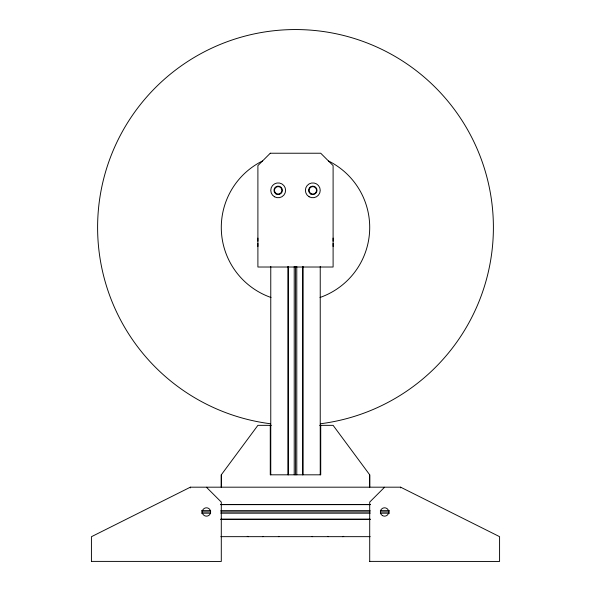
<?xml version="1.0" encoding="UTF-8"?>
<svg xmlns="http://www.w3.org/2000/svg" width="591" height="591" viewBox="0 0 591 591"><rect width="100%" height="100%" fill="white"/><g stroke="black" fill="none" stroke-linecap="round" stroke-linejoin="round"><path stroke-width="0.89" d="M221.293 474.817L221.293 487.183L221.293 474.817L257.898 425.343L271.365 425.343M257.898 246.491L257.898 243.374M257.898 241.202L257.898 238.084M333.102 246.491L333.102 243.374M333.102 241.202L333.102 238.084M369.707 561.45L369.707 502.084L384.556 487.243M369.707 474.817L369.707 487.183L369.707 474.817L333.102 425.343L319.635 425.343M369.707 561.391L499.58 561.45L499.58 536.658L400.632 487.183L190.368 487.183L91.42 536.717L91.42 561.45M220.798 504.5L370.202 504.5M220.798 504.648L370.202 504.648M201.435 510.631L210.655 510.631M220.798 510.631L370.202 510.631M380.345 510.631L389.565 510.631M201.435 511.917L210.655 511.917A4.203 4.203 0 0 1 204.346 515.618A4.203 4.203 0 0 1 204.346 508.334A4.203 4.203 0 0 1 210.655 511.976M220.798 511.917L370.202 511.917M380.345 511.917L389.565 511.917M201.435 513.202L210.655 513.202M220.798 513.202L370.202 513.202M380.345 513.202L389.565 513.202M220.798 519.193L370.202 519.193M220.798 519.341L370.202 519.341M220.798 536.658L370.202 536.658M91.42 561.391L221.293 561.45L221.293 502.084L206.444 487.243M400.632 487.183L400.632 487.907M320.728 425.343L320.728 474.817L270.272 474.817L270.272 425.343M320.233 266.423L320.233 474.817M302.924 266.423L302.924 474.817M302.769 266.423L302.769 474.817M296.785 266.423L296.785 474.817M295.5 266.423L295.5 474.817M294.215 266.423L294.215 474.817M288.231 266.423L288.231 474.817M288.076 266.423L288.076 474.817M270.767 266.423L270.767 474.817M190.368 487.183L190.368 487.907M343.74 536.325A2.475 2.475 0 0 1 342.499 536.658M328.397 536.658A0.739 0.739 0 0 1 327.813 536.369M248.501 536.658A2.475 2.475 0 0 1 247.26 536.325M263.187 536.369A0.739 0.739 0 0 1 262.603 536.658M312.661 536.369A0.739 0.739 0 0 1 312.07 536.658M278.93 536.658A0.739 0.739 0 0 1 278.339 536.369M270.589 423.769A197.896 197.896 0 0 1 128.432 121.377A197.896 197.896 0 0 1 462.568 121.377A197.896 197.896 0 0 1 320.411 423.769M328.552 161.003A74.207 74.207 0 0 1 319.99 297.495M271.01 297.495A74.207 74.207 0 0 1 262.448 161.003M270.272 153.232L257.898 165.606L257.898 267.021L333.102 267.021L333.102 165.606L320.728 153.232L270.272 153.232M382.451 515.618A4.203 4.203 0 0 0 388.76 511.976A4.203 4.203 0 0 0 382.451 508.334A4.203 4.203 0 0 0 382.451 515.618M310.962 193.553A3.709 3.709 0 0 0 316.525 190.339A3.709 3.709 0 0 0 310.962 187.125A3.709 3.709 0 0 0 310.962 193.553M276.329 193.553A3.709 3.709 0 0 0 281.892 190.339A3.709 3.709 0 0 0 276.329 187.125A3.709 3.709 0 0 0 276.329 193.553M276.078 193.981A4.203 4.203 0 0 0 282.387 190.339A4.203 4.203 0 0 0 276.078 186.697A4.203 4.203 0 0 0 276.078 193.981M310.711 193.981A4.203 4.203 0 0 0 317.02 190.339A4.203 4.203 0 0 0 310.711 186.697A4.203 4.203 0 0 0 310.711 193.981M274.475 196.766A7.424 7.424 0 0 0 285.608 190.339A7.424 7.424 0 0 0 274.475 183.912A7.424 7.424 0 0 0 274.475 196.766M309.108 196.766A7.424 7.424 0 0 0 320.233 190.339A7.424 7.424 0 0 0 309.108 183.912A7.424 7.424 0 0 0 309.108 196.766"/></g></svg>
